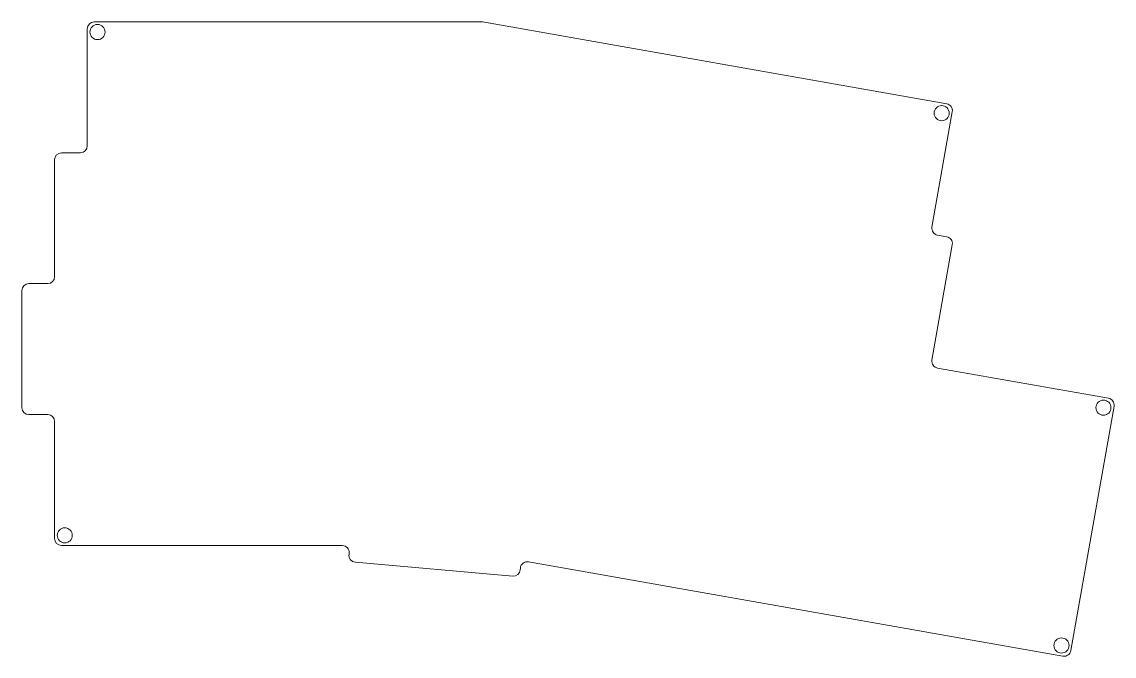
# Model space of a CAD drawing. Header units: millimetres. Extents: x -24 to 135, y -83 to 10.
import ezdxf

# ---------------------------------------------------------------- set-up
doc = ezdxf.new("R2010")
doc.units = ezdxf.units.MM
doc.layers.add('edge cuts plate', color=7, linetype='Continuous', lineweight=5, true_color=0xffffff)

msp = doc.modelspace()

# ---------------------------------------------------------------- linework, layer by layer
at = {"layer": 'edge cuts plate'}
for p, q in [((-14.29, -8.53), (-14.29, 8.53)), ((-13.29, 9.53), (43.01, 9.53)), ((43.19, 9.51), (110.7, -2.4)), ((111.51, -3.55), (108.55, -20.34)), ((-18.05, -9.53), (-15.29, -9.53)), ((-19.05, -27.57), (-19.05, -10.53)), ((109.36, -21.5), (110.7, -21.74)), ((111.51, -22.9), (108.55, -39.69)), ((-22.81, -28.57), (-20.05, -28.57)), ((-23.81, -46.62), (-23.81, -29.57)), ((109.36, -40.85), (134.23, -45.23)), ((-20.05, -47.62), (-22.81, -47.62)), ((135.04, -46.39), (128.77, -81.94)), ((-19.05, -65.67), (-19.05, -48.62)), ((22.79, -66.67), (-18.05, -66.67)), ((23.79, -67.76), (23.77, -68.02)), ((24.68, -69.11), (47.59, -71.11)), ((127.61, -82.75), (49.87, -69.04)), ((48.7, -69.94), (48.67, -70.2))]:
    msp.add_line(p, q, dxfattribs=at)
for centre in [(-12.81, 8.04), (109.97, -3.77), (133.49, -46.61), (-17.57, -65.19), (127.39, -81.21)]:
    msp.add_circle(centre, 1.1, dxfattribs=at)
for centre, start, end in [((-13.29, 8.53), 90, 180), ((43.01, 8.53), 80, 90), ((43.01, 8.53), 80, 90), ((110.53, -3.38), 350, 80), ((-18.05, -10.53), 90, 180), ((-15.29, -8.53), 270, 0), ((109.54, -20.52), 170, 260), ((110.53, -22.72), 350, 80), ((-22.81, -29.57), 90, 180), ((-20.05, -27.57), 270, 0), ((109.54, -39.86), 170, 260), ((134.05, -46.22), 350, 80), ((-22.81, -46.62), 180, 270), ((-20.05, -48.62), 360, 90), ((-18.05, -65.67), 180, 270), ((22.79, -67.67), 355, 90), ((24.76, -68.11), 175, 265), ((49.69, -70.03), 80, 175), ((47.68, -70.11), 265, 355), ((127.78, -81.77), 260, 350)]:
    msp.add_arc(centre, 1, start, end, dxfattribs=at)

doc.saveas('drawing.dxf')
